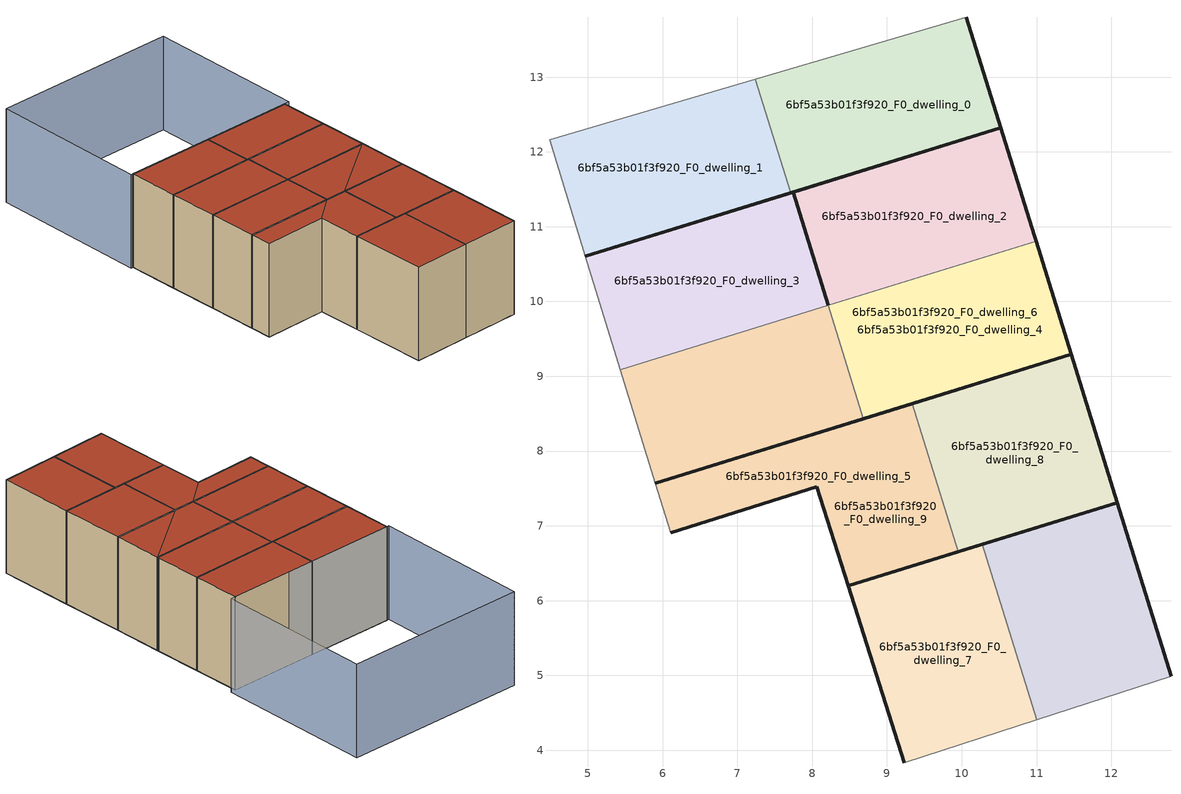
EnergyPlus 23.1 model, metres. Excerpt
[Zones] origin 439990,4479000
6bf5a53b01f3f920_F0_dwelling_0
 floor ground (EU_floor_Construction): 10.52,12.32 10.06,13.8 7.24,12.97 7.71,11.45 z0
 wall outside (EU_wall_Construction): 10.06,13.8 10.52,12.32 7.71,11.45 z0:3
 wall adiabatic (EU_wall_Construction): 7.24,12.97 10.06,13.8 z0:3
 wall to 6bf5a53b01f3f920_F0_dwelling_1 (EU_wall_Construction): 7.71,11.45 7.24,12.97 z0:3
 roof outside (EU_roof_Construction): 10.06,13.8 10.52,12.32 7.71,11.45 7.24,12.97 z3
6bf5a53b01f3f920_F0_dwelling_1
 floor ground (EU_floor_Construction): 7.71,11.45 7.24,12.97 4.49,12.16 4.97,10.6 z0
 wall outside (EU_wall_Construction): 7.71,11.45 4.97,10.6 z0:3
 wall adiabatic (EU_wall_Construction): 4.97,10.6 4.49,12.16 7.24,12.97 z0:3
 roof outside (EU_roof_Construction): 7.24,12.97 7.71,11.45 4.97,10.6 4.49,12.16 z3
6bf5a53b01f3f920_F0_dwelling_2
 floor ground (EU_floor_Construction): 11,10.81 10.97,10.89 10.52,12.32 7.75,11.46 8.22,9.95 z0
 wall outside (EU_wall_Construction): 8.21,9.95 7.75,11.46 10.52,12.32 10.97,10.89 11,10.81 z0:3
 wall to 6bf5a53b01f3f920_F0_dwelling_4 (EU_wall_Construction): 11,10.81 8.21,9.95 z0:3
 roof outside (EU_roof_Construction): 10.52,12.32 10.97,10.89 11,10.81 8.22,9.95 7.75,11.46 z3
6bf5a53b01f3f920_F0_dwelling_3
 floor ground (EU_floor_Construction): 8.22,9.95 7.75,11.46 4.97,10.6 5.43,9.09 z0
 wall outside (EU_wall_Construction): 4.97,10.6 7.75,11.46 8.21,9.95 z0:3
 wall adiabatic (EU_wall_Construction): 5.43,9.09 4.97,10.6 z0:3
 wall to 6bf5a53b01f3f920_F0_dwelling_5 (EU_wall_Construction): 8.21,9.95 5.43,9.09 z0:3
 roof outside (EU_roof_Construction): 7.75,11.46 8.22,9.95 5.43,9.09 4.97,10.6 z3
6bf5a53b01f3f920_F0_dwelling_4
 floor ground (EU_floor_Construction): 11.46,9.29 11,10.81 8.21,9.95 8.68,8.43 9.34,8.63 z0; 12.08,7.31 11.46,9.29 9.34,8.63 9.95,6.65 z0; 8.06,7.52 8.68,8.43 5.9,7.57 6.11,6.91 z0; 9.95,6.65 9.34,8.63 8.68,8.43 8.06,7.52 8.48,6.2 z0
 wall outside (EU_wall_Construction): 11,10.81 11.47,9.29 8.68,8.43 z0:3
 wall to 6bf5a53b01f3f920_F0_dwelling_5 (EU_wall_Construction): 8.68,8.43 8.22,9.95 z0:3
 roof outside (EU_roof_Construction): 11,10.81 11.46,9.29 9.34,8.63 z3; 11.46,9.29 12.08,7.31 9.95,6.65 9.34,8.63 z3; 9.34,8.63 9.95,6.65 8.48,6.2 8.06,7.52 8.68,8.43 z3; 8.68,8.43 8.06,7.52 6.11,6.91 5.9,7.57 z3; 11,10.81 9.34,8.63 8.68,8.43 8.21,9.95 z3
6bf5a53b01f3f920_F0_dwelling_5
 floor ground (EU_floor_Construction): 9.95,6.65 9.34,8.63 8.68,8.43 5.9,7.57 6.11,6.91 8.06,7.52 8.48,6.2 z0; 8.68,8.43 8.21,9.95 5.43,9.09 5.9,7.57 z0
 wall outside (EU_wall_Construction): 8.68,8.43 5.9,7.57 z0:3
 wall adiabatic (EU_wall_Construction): 5.9,7.57 5.43,9.09 z0:3
 roof outside (EU_roof_Construction): 8.21,9.95 8.68,8.43 5.9,7.57 5.43,9.09 z3; 9.34,8.63 9.95,6.65 8.48,6.2 8.06,7.52 6.11,6.91 5.9,7.57 8.68,8.43 z3
6bf5a53b01f3f920_F0_dwelling_6
 floor ground (EU_floor_Construction): 11.46,9.29 11,10.81 8.21,9.95 8.68,8.43 9.34,8.63 z0; 12.08,7.31 11.46,9.29 9.34,8.63 9.95,6.65 10.27,6.75 z0; 11,4.41 10.27,6.75 9.95,6.65 8.48,6.2 9.23,3.83 z0; 12.8,4.99 12.08,7.31 10.27,6.75 11,4.41 z0
 wall outside (EU_wall_Construction): 9.34,8.63 11.47,9.29 12.08,7.31 9.95,6.65 z0:3
 wall to 6bf5a53b01f3f920_F0_dwelling_7 (EU_wall_Construction): 9.95,6.65 9.34,8.63 z0:3
 roof outside (EU_roof_Construction): 11,10.81 11.46,9.29 9.34,8.63 8.68,8.43 8.21,9.95 z3; 11.46,9.29 10.27,6.75 9.95,6.65 9.34,8.63 z3; 11.46,9.29 12.08,7.31 10.27,6.75 z3; 12.08,7.31 12.8,4.99 11,4.41 10.27,6.75 z3; 10.27,6.75 11,4.41 9.23,3.83 8.48,6.2 9.95,6.65 z3
6bf5a53b01f3f920_F0_dwelling_7
 floor ground (EU_floor_Construction): 11.47,9.29 11,10.81 8.22,9.95 8.68,8.43 9.34,8.63 z0; 9.95,6.65 9.44,8.31 9.34,8.63 8.68,8.43 8.06,7.52 8.48,6.2 z0; 8.68,8.43 8.22,9.95 5.43,9.09 5.9,7.57 z0; 8.06,7.52 8.68,8.43 5.9,7.57 6.11,6.91 z0; 11,4.41 10.27,6.75 9.95,6.65 8.48,6.2 9.23,3.83 z0
 wall outside (EU_wall_Construction): 9.95,6.65 8.48,6.2 8.06,7.52 6.11,6.91 / 5.9,7.57 9.34,8.63 z0:3
 wall adiabatic (EU_wall_Construction): 6.11,6.91 5.9,7.57 z0:3
 roof outside (EU_roof_Construction): 11,10.81 9.34,8.63 8.68,8.43 8.62,8.63 8.22,9.95 z3; 11,10.81 11.47,9.29 9.34,8.63 z3; 9.34,8.63 9.95,6.65 8.48,6.2 8.06,7.52 8.68,8.43 z3; 8.21,9.95 8.62,8.63 8.68,8.43 5.9,7.57 5.43,9.09 z3; 10.27,6.75 11,4.41 9.23,3.83 8.48,6.2 9.95,6.65 z3; 8.68,8.43 8.06,7.52 6.11,6.91 5.9,7.57 z3
6bf5a53b01f3f920_F0_dwelling_8
 floor ground (EU_floor_Construction): 12.08,7.31 11.46,9.29 9.34,8.63 9.95,6.65 10.27,6.75 z0; 12.8,4.99 12.08,7.31 10.27,6.75 11,4.41 z0
 wall outside (EU_wall_Construction): 10.27,6.75 12.08,7.31 12.8,4.99 z0:3
 wall adiabatic (EU_wall_Construction): 12.8,4.99 11,4.41 z0:3
 wall to 6bf5a53b01f3f920_F0_dwelling_9 (EU_wall_Construction): 11,4.41 10.27,6.75 z0:3
 roof outside (EU_roof_Construction): 11.46,9.29 12.08,7.31 10.27,6.75 9.95,6.65 9.34,8.63 z3; 12.08,7.31 12.8,4.99 11,4.41 10.27,6.75 z3
6bf5a53b01f3f920_F0_dwelling_9
 floor ground (EU_floor_Construction): 12.08,7.31 11.47,9.29 9.34,8.63 9.95,6.65 10.27,6.75 z0; 11,4.41 10.27,6.75 9.95,6.65 8.48,6.2 9.23,3.83 z0; 9.95,6.65 9.34,8.63 5.9,7.57 6.11,6.91 8.06,7.52 8.48,6.2 z0
 wall outside (EU_wall_Construction): 9.23,3.83 8.48,6.2 10.27,6.75 z0:3
 wall adiabatic (EU_wall_Construction): 11,4.41 9.23,3.83 z0:3
 roof outside (EU_roof_Construction): 11.47,9.29 10.27,6.75 9.95,6.65 9.34,8.63 z3; 11.47,9.29 12.08,7.31 10.27,6.75 z3; 10.27,6.75 11,4.41 9.23,3.83 8.48,6.2 9.95,6.65 z3; 9.34,8.63 9.95,6.65 8.48,6.2 8.06,7.52 6.11,6.91 5.9,7.57 z3
shading: 10.21,13.85 4.43,12.14 / 4.43,12.14 2.98,17.05 / 2.98,17.05 8.77,18.75 / 8.77,18.75 10.21,13.85 z0:3
[Building]
EU S2 Campaign: North Axis=0; Terrain=City; Solar Distribution=FullExterior
[Site:Location]
Madrid: Latitude=40.5; Longitude=-3.5; Time Zone=1; Elevation=609
[SizingPeriod:WeatherFileDays]
AnnualSizingPeriod: Begin Month=1; Begin Day of Month=1; End Month=12; End Day of Month=31; Day of Week for Start Day=Monday; Use Weather File Daylight Saving Period=No; Use Weather File Rain and Snow Indicators=No
[MATERIAL]
EU_InternalMass_Material: Roughness=MediumRough; Thickness=0.1; Conductivity=1; Density=1800; Specific Heat=900; Thermal Absorptance=0.9; Solar Absorptance=0.7; Visible Absorptance=0.7
[MATERIAL:NOMASS] Roughness=MediumRough; Thermal Absorptance=0.9; Solar Absorptance=0.7; Visible Absorptance=0.7
Name | Thermal Resistance
EU_wall_NoMass | 0.609216
EU_roof_NoMass | 0.513268
EU_floor_NoMass | 0.568163
[CONSTRUCTION]
EU_wall_Construction: EU_wall_NoMass
EU_roof_Construction: EU_roof_NoMass
EU_floor_Construction: EU_floor_NoMass
EU_InternalMass_Construction: EU_InternalMass_Material
[ZONE] Type=1; Multiplier=1; Ceiling Height=autocalculate; Floor Area=autocalculate; Part of Total Floor Area=Yes
Name | Volume
6bf5a53b01f3f920_F0_dwelling_0 | 13.8552
6bf5a53b01f3f920_F0_dwelling_1 | 13.8534
6bf5a53b01f3f920_F0_dwelling_2 | 13.8519
6bf5a53b01f3f920_F0_dwelling_3 | 13.8549
6bf5a53b01f3f920_F0_dwelling_4 | 41.5737
6bf5a53b01f3f920_F0_dwelling_5 | 27.7152
6bf5a53b01f3f920_F0_dwelling_6 | 55.4224
6bf5a53b01f3f920_F0_dwelling_7 | 55.433
6bf5a53b01f3f920_F0_dwelling_8 | 27.7046
6bf5a53b01f3f920_F0_dwelling_9 | 41.5734
[INTERNALMASS] Construction=EU_InternalMass_Construction
Name | Zone or ZoneList | Surface Area
6bf5a53b01f3f920_F0_dwelling_0_EU_InternalMass | 6bf5a53b01f3f920_F0_dwelling_0 | 4.6184
6bf5a53b01f3f920_F0_dwelling_1_EU_InternalMass | 6bf5a53b01f3f920_F0_dwelling_1 | 4.61793
6bf5a53b01f3f920_F0_dwelling_2_EU_InternalMass | 6bf5a53b01f3f920_F0_dwelling_2 | 4.61714
6bf5a53b01f3f920_F0_dwelling_3_EU_InternalMass | 6bf5a53b01f3f920_F0_dwelling_3 | 4.61826
6bf5a53b01f3f920_F0_dwelling_4_EU_InternalMass | 6bf5a53b01f3f920_F0_dwelling_4 | 4.6198
6bf5a53b01f3f920_F0_dwelling_5_EU_InternalMass | 6bf5a53b01f3f920_F0_dwelling_5 | 4.61894
6bf5a53b01f3f920_F0_dwelling_6_EU_InternalMass | 6bf5a53b01f3f920_F0_dwelling_6 | 4.61841
6bf5a53b01f3f920_F0_dwelling_7_EU_InternalMass | 6bf5a53b01f3f920_F0_dwelling_7 | 4.61976
6bf5a53b01f3f920_F0_dwelling_8_EU_InternalMass | 6bf5a53b01f3f920_F0_dwelling_8 | 4.61691
6bf5a53b01f3f920_F0_dwelling_9_EU_InternalMass | 6bf5a53b01f3f920_F0_dwelling_9 | 4.61967
[OTHEREQUIPMENT] Fuel Type=Electricity; Design Level Calculation Method=Watts/Area; Power per Zone Floor Area=1; Fraction Latent=0; Fraction Radiant=0; Fraction Lost=0; Carbon Dioxide Generation Rate=0; EndUse Subcategory=EU_Step8_InternalGains
Name | Zone or ZoneList or Space or SpaceList | Schedule
EU_Step8_InternalGain_6bf5a53b01f3f920_F0_dwelling_0_f000 | 6bf5a53b01f3f920_F0_dwelling_0 | EU_Step8_GainSchedule_6bf5a53b01f3f920_F0_dwelling_0_f000
EU_Step8_InternalGain_6bf5a53b01f3f920_F0_dwelling_1_f000 | 6bf5a53b01f3f920_F0_dwelling_1 | EU_Step8_GainSchedule_6bf5a53b01f3f920_F0_dwelling_1_f000
EU_Step8_InternalGain_6bf5a53b01f3f920_F0_dwelling_2_f000 | 6bf5a53b01f3f920_F0_dwelling_2 | EU_Step8_GainSchedule_6bf5a53b01f3f920_F0_dwelling_2_f000
EU_Step8_InternalGain_6bf5a53b01f3f920_F0_dwelling_3_f000 | 6bf5a53b01f3f920_F0_dwelling_3 | EU_Step8_GainSchedule_6bf5a53b01f3f920_F0_dwelling_3_f000
EU_Step8_InternalGain_6bf5a53b01f3f920_F0_dwelling_4_f000 | 6bf5a53b01f3f920_F0_dwelling_4 | EU_Step8_GainSchedule_6bf5a53b01f3f920_F0_dwelling_4_f000
EU_Step8_InternalGain_6bf5a53b01f3f920_F0_dwelling_5_f000 | 6bf5a53b01f3f920_F0_dwelling_5 | EU_Step8_GainSchedule_6bf5a53b01f3f920_F0_dwelling_5_f000
EU_Step8_InternalGain_6bf5a53b01f3f920_F0_dwelling_6_f000 | 6bf5a53b01f3f920_F0_dwelling_6 | EU_Step8_GainSchedule_6bf5a53b01f3f920_F0_dwelling_6_f000
EU_Step8_InternalGain_6bf5a53b01f3f920_F0_dwelling_7_f000 | 6bf5a53b01f3f920_F0_dwelling_7 | EU_Step8_GainSchedule_6bf5a53b01f3f920_F0_dwelling_7_f000
EU_Step8_InternalGain_6bf5a53b01f3f920_F0_dwelling_8_f000 | 6bf5a53b01f3f920_F0_dwelling_8 | EU_Step8_GainSchedule_6bf5a53b01f3f920_F0_dwelling_8_f000
EU_Step8_InternalGain_6bf5a53b01f3f920_F0_dwelling_9_f000 | 6bf5a53b01f3f920_F0_dwelling_9 | EU_Step8_GainSchedule_6bf5a53b01f3f920_F0_dwelling_9_f000
[ZONEVENTILATION:DESIGNFLOWRATE] Schedule=EU_AlwaysOn; Design Flow Rate Calculation Method=AirChanges/Hour; Air Changes per Hour=0.752966; Ventilation Type=Natural; Fan Pressure Rise=0; Fan Total Efficiency=1; Constant Term Coefficient=1; Temperature Term Coefficient=0; Velocity Term Coefficient=0; Velocity Squared Term Coefficient=0; Minimum Indoor Temperature=-100; Maximum Indoor Temperature=100; Delta Temperature=-100; Minimum Outdoor Temperature=-100; Maximum Outdoor Temperature=100; Maximum Wind Speed=40
Name | Zone or ZoneList or Space or SpaceList
EU_ConstantAir_6bf5a53b01f3f920_F0_dwelling_0 | 6bf5a53b01f3f920_F0_dwelling_0
EU_ConstantAir_6bf5a53b01f3f920_F0_dwelling_1 | 6bf5a53b01f3f920_F0_dwelling_1
EU_ConstantAir_6bf5a53b01f3f920_F0_dwelling_2 | 6bf5a53b01f3f920_F0_dwelling_2
EU_ConstantAir_6bf5a53b01f3f920_F0_dwelling_3 | 6bf5a53b01f3f920_F0_dwelling_3
EU_ConstantAir_6bf5a53b01f3f920_F0_dwelling_4 | 6bf5a53b01f3f920_F0_dwelling_4
EU_ConstantAir_6bf5a53b01f3f920_F0_dwelling_5 | 6bf5a53b01f3f920_F0_dwelling_5
EU_ConstantAir_6bf5a53b01f3f920_F0_dwelling_6 | 6bf5a53b01f3f920_F0_dwelling_6
EU_ConstantAir_6bf5a53b01f3f920_F0_dwelling_7 | 6bf5a53b01f3f920_F0_dwelling_7
EU_ConstantAir_6bf5a53b01f3f920_F0_dwelling_8 | 6bf5a53b01f3f920_F0_dwelling_8
EU_ConstantAir_6bf5a53b01f3f920_F0_dwelling_9 | 6bf5a53b01f3f920_F0_dwelling_9
[HVACTEMPLATE:THERMOSTAT] Constant Heating Setpoint=20; Constant Cooling Setpoint=50
EU_HeatOnly_6bf5a53b01f3f920_F0_dwelling_0; EU_HeatOnly_6bf5a53b01f3f920_F0_dwelling_1; EU_HeatOnly_6bf5a53b01f3f920_F0_dwelling_2; EU_HeatOnly_6bf5a53b01f3f920_F0_dwelling_3; EU_HeatOnly_6bf5a53b01f3f920_F0_dwelling_4; EU_HeatOnly_6bf5a53b01f3f920_F0_dwelling_5; EU_HeatOnly_6bf5a53b01f3f920_F0_dwelling_6; EU_HeatOnly_6bf5a53b01f3f920_F0_dwelling_7; EU_HeatOnly_6bf5a53b01f3f920_F0_dwelling_8; EU_HeatOnly_6bf5a53b01f3f920_F0_dwelling_9
[HVACTEMPLATE:ZONE:IDEALLOADSAIRSYSTEM] System Availability Schedule=EU_AlwaysOn; Maximum Heating Supply Air Temperature=50; Minimum Cooling Supply Air Temperature=13; Maximum Heating Supply Air Humidity Ratio=0.0156; Minimum Cooling Supply Air Humidity Ratio=0.0077; Heating Limit=NoLimit; Cooling Limit=NoLimit; Heating Availability Schedule=EU_AlwaysOn; Cooling Availability Schedule=EU_CoolingOff; Dehumidification Control Type=ConstantSensibleHeatRatio; Cooling Sensible Heat Ratio=0.7; Dehumidification Setpoint=60; Humidification Control Type=None; Humidification Setpoint=30; Outdoor Air Method=None; Outdoor Air Flow Rate per Person=0.00944; Outdoor Air Flow Rate per Zone Floor Area=0; Outdoor Air Flow Rate per Zone=0; Demand Controlled Ventilation Type=None; Outdoor Air Economizer Type=NoEconomizer; Heat Recovery Type=None; Sensible Heat Recovery Effectiveness=0.7; Latent Heat Recovery Effectiveness=0.65
Name | Template Thermostat
6bf5a53b01f3f920_F0_dwelling_0 | EU_HeatOnly_6bf5a53b01f3f920_F0_dwelling_0
6bf5a53b01f3f920_F0_dwelling_1 | EU_HeatOnly_6bf5a53b01f3f920_F0_dwelling_1
6bf5a53b01f3f920_F0_dwelling_2 | EU_HeatOnly_6bf5a53b01f3f920_F0_dwelling_2
6bf5a53b01f3f920_F0_dwelling_3 | EU_HeatOnly_6bf5a53b01f3f920_F0_dwelling_3
6bf5a53b01f3f920_F0_dwelling_4 | EU_HeatOnly_6bf5a53b01f3f920_F0_dwelling_4
6bf5a53b01f3f920_F0_dwelling_5 | EU_HeatOnly_6bf5a53b01f3f920_F0_dwelling_5
6bf5a53b01f3f920_F0_dwelling_6 | EU_HeatOnly_6bf5a53b01f3f920_F0_dwelling_6
6bf5a53b01f3f920_F0_dwelling_7 | EU_HeatOnly_6bf5a53b01f3f920_F0_dwelling_7
6bf5a53b01f3f920_F0_dwelling_8 | EU_HeatOnly_6bf5a53b01f3f920_F0_dwelling_8
6bf5a53b01f3f920_F0_dwelling_9 | EU_HeatOnly_6bf5a53b01f3f920_F0_dwelling_9
[SIZING:ZONE] Zone Cooling Design Supply Air Temperature Input Method=SupplyAirTemperature; Zone Cooling Design Supply Air Temperature=13; Zone Heating Design Supply Air Temperature Input Method=SupplyAirTemperature; Zone Heating Design Supply Air Temperature=50; Zone Cooling Design Supply Air Humidity Ratio=0.008; Zone Heating Design Supply Air Humidity Ratio=0.008; Cooling Design Air Flow Method=DesignDay; Cooling Design Air Flow Rate=0; Cooling Minimum Air Flow per Zone Floor Area=0.000762; Cooling Minimum Air Flow=0; Cooling Minimum Air Flow Fraction=0.2; Heating Design Air Flow Method=DesignDay; Heating Design Air Flow Rate=0; Heating Maximum Air Flow per Zone Floor Area=0.002032; Heating Maximum Air Flow=0.141576; Heating Maximum Air Flow Fraction=0.3; Account for Dedicated Outdoor Air System=No; Dedicated Outdoor Air System Control Strategy=NeutralSupplyAir; Dedicated Outdoor Air Low Setpoint Temperature for Design=autosize; Dedicated Outdoor Air High Setpoint Temperature for Design=autosize; Zone Load Sizing Method=Sensible Load Only No Latent Load; Zone Latent Cooling Design Supply Air Humidity Ratio Input Method=HumidityRatioDifference; Zone Cooling Design Supply Air Humidity Ratio Difference=0.005; Zone Latent Heating Design Supply Air Humidity Ratio Input Method=HumidityRatioDifference; Zone Humidification Design Supply Air Humidity Ratio Difference=0.005
6bf5a53b01f3f920_F0_dwelling_0; 6bf5a53b01f3f920_F0_dwelling_1; 6bf5a53b01f3f920_F0_dwelling_2; 6bf5a53b01f3f920_F0_dwelling_3; 6bf5a53b01f3f920_F0_dwelling_4; 6bf5a53b01f3f920_F0_dwelling_5; 6bf5a53b01f3f920_F0_dwelling_6; 6bf5a53b01f3f920_F0_dwelling_7; 6bf5a53b01f3f920_F0_dwelling_8; 6bf5a53b01f3f920_F0_dwelling_9
[SCHEDULE:CONSTANT]
Name | Hourly Value
EU_AlwaysOn | 1
EU_CoolingOff | 0
[SCHEDULE:FILE] Column Number=1; Rows to Skip at Top=0; Number of Hours of Data=8760; Column Separator=Comma; Interpolate to Timestep=No; Minutes per Item=60; Adjust Schedule for Daylight Savings=Yes
Name | File
EU_Step8_GainSchedule_6bf5a53b01f3f920_F0_dwelling_0_f000 | ../../schedules/6bf5a53b01f3f920/6bf5a53b01f3f920_F0_dwelling_0_f000_gain.csv
EU_Step8_GainSchedule_6bf5a53b01f3f920_F0_dwelling_1_f000 | ../../schedules/6bf5a53b01f3f920/6bf5a53b01f3f920_F0_dwelling_1_f000_gain.csv
EU_Step8_GainSchedule_6bf5a53b01f3f920_F0_dwelling_2_f000 | ../../schedules/6bf5a53b01f3f920/6bf5a53b01f3f920_F0_dwelling_2_f000_gain.csv
EU_Step8_GainSchedule_6bf5a53b01f3f920_F0_dwelling_3_f000 | ../../schedules/6bf5a53b01f3f920/6bf5a53b01f3f920_F0_dwelling_3_f000_gain.csv
EU_Step8_GainSchedule_6bf5a53b01f3f920_F0_dwelling_4_f000 | ../../schedules/6bf5a53b01f3f920/6bf5a53b01f3f920_F0_dwelling_4_f000_gain.csv
EU_Step8_GainSchedule_6bf5a53b01f3f920_F0_dwelling_5_f000 | ../../schedules/6bf5a53b01f3f920/6bf5a53b01f3f920_F0_dwelling_5_f000_gain.csv
EU_Step8_GainSchedule_6bf5a53b01f3f920_F0_dwelling_6_f000 | ../../schedules/6bf5a53b01f3f920/6bf5a53b01f3f920_F0_dwelling_6_f000_gain.csv
EU_Step8_GainSchedule_6bf5a53b01f3f920_F0_dwelling_7_f000 | ../../schedules/6bf5a53b01f3f920/6bf5a53b01f3f920_F0_dwelling_7_f000_gain.csv
EU_Step8_GainSchedule_6bf5a53b01f3f920_F0_dwelling_8_f000 | ../../schedules/6bf5a53b01f3f920/6bf5a53b01f3f920_F0_dwelling_8_f000_gain.csv
EU_Step8_GainSchedule_6bf5a53b01f3f920_F0_dwelling_9_f000 | ../../schedules/6bf5a53b01f3f920/6bf5a53b01f3f920_F0_dwelling_9_f000_gain.csv
